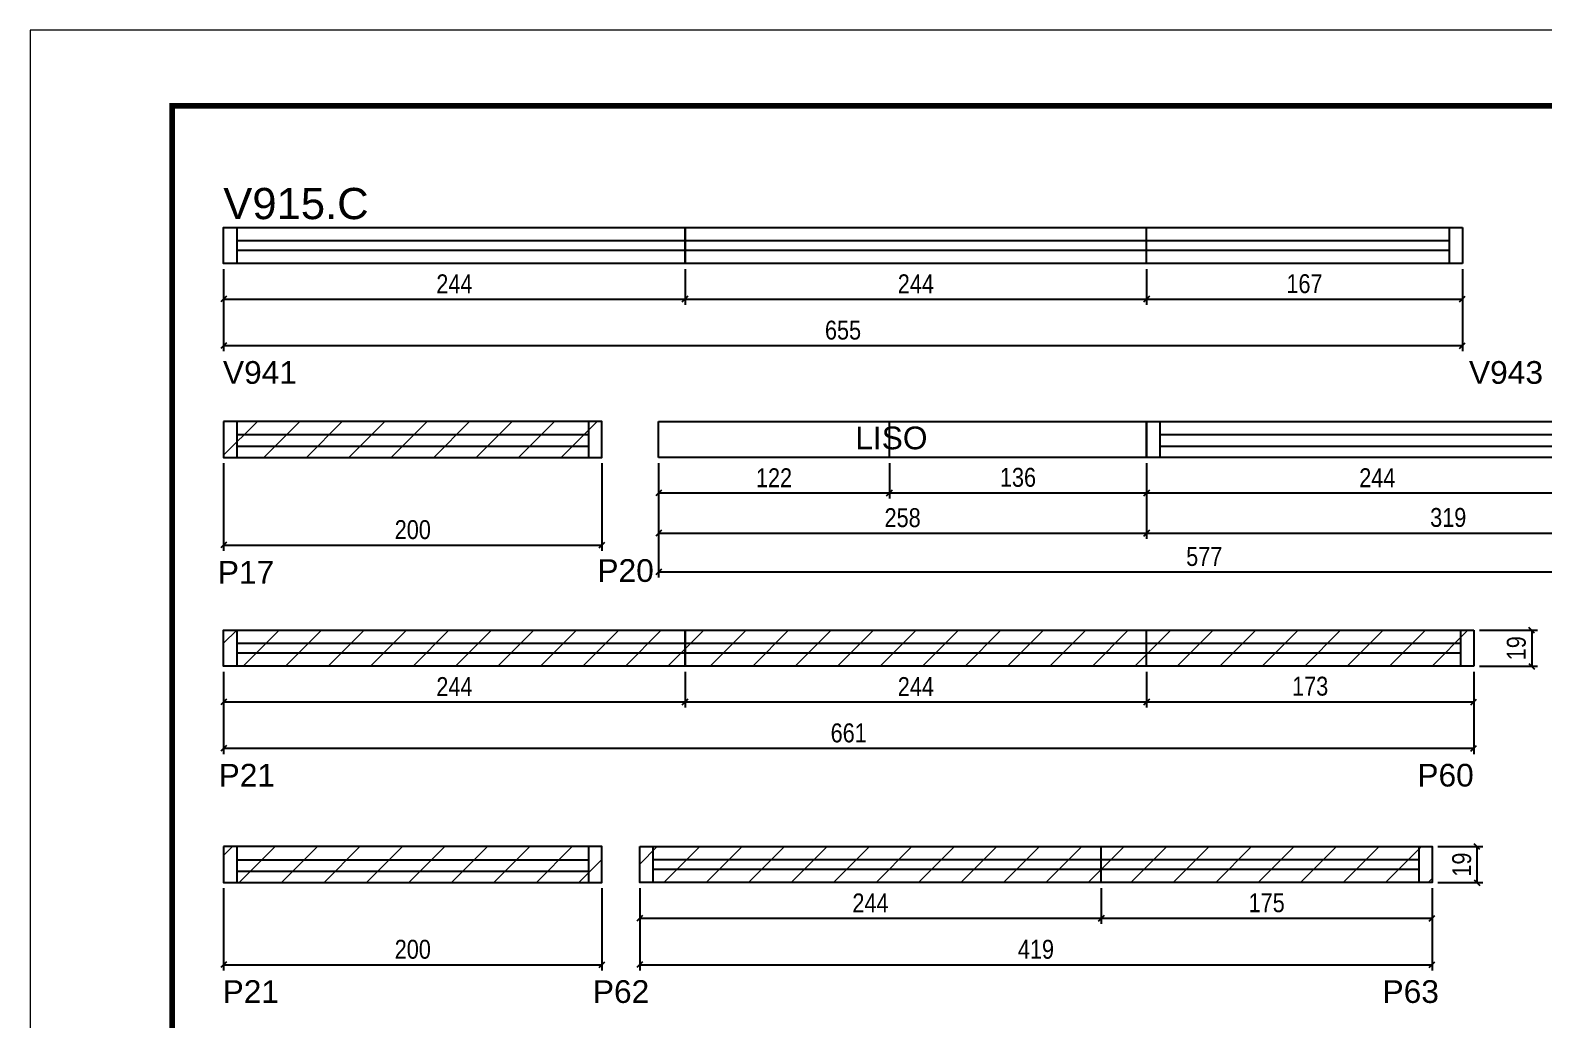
# Model space of a CAD drawing. Extents: x 1959 to 8212, y 239 to 4735.
# Drawn here: x 6727 to 7528, y 3064 to 3587 of the extents above; entities that cross this region are included whole.
import ezdxf

# ---------------------------------------------------------------- set-up
doc = ezdxf.new("R2010")
doc.units = 0
doc.linetypes.add('DASHED', pattern=[0.75, 0.5, -0.25])
for name, color, linetype in [('5', 5, 'Continuous'), ('COTA', 241, 'Continuous'), ('NOMENCLATURA', 7, 'Continuous'), ('Painéis', 200, 'Continuous'), ('SARR_2.2x7', 40, 'Continuous')]:
    doc.layers.add(name, color=color, linetype=linetype)
for name, color, linetype, lineweight in [('Folhas', 255, 'Continuous', 9), ('REAPROVEITAMENTO', 251, 'Continuous', 9), ('SARRAFO DE PRESSAO', 251, 'DASHED', 9)]:
    doc.layers.add(name, color=color, linetype=linetype, lineweight=lineweight)
doc.styles.add('COTA TECNICA', font='techl___.ttf', dxfattribs={"height": 10})
doc.styles.add('COTA TECNICA-50', font='techl___.ttf', dxfattribs={"height": 10})
doc.styles.get("Standard").update_dxf_attribs({"font": 'arial.ttf'})
doc.dimstyles.new('COTA PAINEL-50', dxfattribs={"dimtxt": 10, "dimasz": 3, "dimexe": 3, "dimexo": 3, "dimgap": 3, "dimtad": 1, "dimdec": 1, "dimzin": 12, "dimdsep": 46, "dimtxsty": 'COTA TECNICA-50', "dimblk1": 'OBLIQUE', "dimblk2": 'OBLIQUE', "dimsah": 1, "dimcen": 0.9, "dimclrd": 4, "dimclre": 4, "dimclrt": 240, "dimadec": 1, "dimazin": 3, "dimtfac": 1, "dimtdec": 1, "dimtmove": 0, "dimatfit": 3, "dimfxl": 1, "dimtolj": 1, "dimtzin": 12, "dimarcsym": 0})
doc.dimstyles.new('PAINEL', dxfattribs={"dimtxt": 10, "dimasz": 3, "dimexe": 3, "dimexo": 3, "dimgap": 3, "dimtad": 1, "dimdec": 1, "dimzin": 12, "dimdsep": 46, "dimtxsty": 'COTA TECNICA', "dimblk1": 'OBLIQUE', "dimblk2": 'OBLIQUE', "dimsah": 1, "dimcen": 0.9, "dimclrd": 4, "dimclre": 4, "dimclrt": 240, "dimadec": 1, "dimazin": 3, "dimtfac": 1, "dimtdec": 1, "dimtmove": 0, "dimatfit": 3, "dimfxl": 1, "dimtolj": 1, "dimtzin": 12, "dimarcsym": 0})
pattern_1 = [(45, (12.069, -30.155), (-11.22532, 11.22532), [])]

# ---------------------------------------------------------------- blocks, each defined once
blk = doc.blocks.new('9999999999')
at = {"layer": 'Folhas'}
blk.add_lwpolyline([(98138.98, 34190.21), (99623.98, 34190.21), (99623.98, 35240.21), (98138.98, 35240.21)], close=True, dxfattribs=at)
at = {"layer": 'Folhas', "color": 30, "const_width": 3}
blk.add_lwpolyline([(98213.98, 34230.21), (99583.98, 34230.21), (99583.98, 35200.21), (98213.98, 35200.21)], close=True, dxfattribs=at)
blk = doc.blocks.new('_Oblique')
at = {"color": 0, "linetype": 'ByBlock', "lineweight": -2}
blk.add_line((-0.5, -0.5), (0.5, 0.5), dxfattribs=at)
blk = doc.blocks.new('*D428')
at = {"layer": 'COTA', "color": 4, "linetype": 'ByBlock', "lineweight": -2, "transparency": 16777216}
for p, q in [((6829.52, 3460.36), (6829.52, 3441.51)), ((7073.52, 3460.36), (7073.52, 3441.51)), ((6829.52, 3444.51), (7073.52, 3444.51))]:
    blk.add_line(p, q, dxfattribs=at)
at = {"layer": 'Defpoints', "color": 0, "linetype": 'ByBlock', "transparency": 16777216}
for p in [(6829.52, 3463.36), (7073.52, 3463.36), (7073.52, 3444.51)]:
    blk.add_point(p, dxfattribs=at)
at = {"layer": 'COTA', "color": 4, "linetype": 'ByBlock', "lineweight": -2, "transparency": 16777216, "xscale": 3, "yscale": 3, "zscale": 3, "rotation": 180}
blk.add_blockref('_Oblique', (6829.52, 3444.51), dxfattribs=at)
at = {"layer": 'COTA', "color": 4, "linetype": 'ByBlock', "lineweight": -2, "transparency": 16777216, "xscale": 3, "yscale": 3, "zscale": 3}
blk.add_blockref('_Oblique', (7073.52, 3444.51), dxfattribs=at)
at = {"layer": 'COTA', "color": 240, "linetype": 'ByBlock', "transparency": 16777216, "insert": (6951.52, 3452.58), "char_height": 10, "attachment_point": 5, "style": 'COTA TECNICA-50'}
blk.add_mtext('\\A1;244', dxfattribs=at)
blk = doc.blocks.new('*D429')
at = {"layer": 'COTA', "color": 4, "linetype": 'ByBlock', "lineweight": -2, "transparency": 16777216}
for p, q in [((7073.52, 3460.36), (7073.52, 3441.51)), ((7317.52, 3460.36), (7317.52, 3441.51)), ((7073.52, 3444.51), (7317.52, 3444.51))]:
    blk.add_line(p, q, dxfattribs=at)
at = {"layer": 'Defpoints', "color": 0, "linetype": 'ByBlock', "transparency": 16777216}
for p in [(7073.52, 3463.36), (7317.52, 3463.36), (7317.52, 3444.51)]:
    blk.add_point(p, dxfattribs=at)
at = {"layer": 'COTA', "color": 4, "linetype": 'ByBlock', "lineweight": -2, "transparency": 16777216, "xscale": 3, "yscale": 3, "zscale": 3, "rotation": 180}
blk.add_blockref('_Oblique', (7073.52, 3444.51), dxfattribs=at)
at = {"layer": 'COTA', "color": 4, "linetype": 'ByBlock', "lineweight": -2, "transparency": 16777216, "xscale": 3, "yscale": 3, "zscale": 3}
blk.add_blockref('_Oblique', (7317.52, 3444.51), dxfattribs=at)
at = {"layer": 'COTA', "color": 240, "linetype": 'ByBlock', "transparency": 16777216, "insert": (7195.52, 3452.58), "char_height": 10, "attachment_point": 5, "style": 'COTA TECNICA-50'}
blk.add_mtext('\\A1;244', dxfattribs=at)
blk = doc.blocks.new('*D430')
at = {"layer": 'COTA', "color": 4, "lineweight": -2, "transparency": 16777216}
for p, q in [((6829.52, 3460.36), (6829.52, 3416.93)), ((7484.52, 3460.36), (7484.52, 3416.93)), ((6829.52, 3419.93), (7484.52, 3419.93))]:
    blk.add_line(p, q, dxfattribs=at)
at = {"layer": 'Defpoints', "color": 0, "transparency": 16777216}
for p in [(6829.52, 3463.36), (7484.52, 3463.36), (7484.52, 3419.93)]:
    blk.add_point(p, dxfattribs=at)
at = {"layer": 'COTA', "color": 4, "lineweight": -2, "transparency": 16777216, "xscale": 3, "yscale": 3, "zscale": 3, "rotation": 180}
blk.add_blockref('_Oblique', (6829.52, 3419.93), dxfattribs=at)
at = {"layer": 'COTA', "color": 4, "lineweight": -2, "transparency": 16777216, "xscale": 3, "yscale": 3, "zscale": 3}
blk.add_blockref('_Oblique', (7484.52, 3419.93), dxfattribs=at)
at = {"layer": 'COTA', "color": 240, "transparency": 16777216, "insert": (7157.02, 3428.04), "char_height": 10, "attachment_point": 5, "style": 'COTA TECNICA'}
blk.add_mtext('\\A1;655', dxfattribs=at)
blk = doc.blocks.new('*D436')
at = {"layer": 'COTA', "color": 4, "lineweight": -2, "transparency": 16777216}
for p, q in [((7317.52, 3460.36), (7317.52, 3441.51)), ((7484.52, 3460.36), (7484.52, 3441.51)), ((7317.52, 3444.51), (7484.52, 3444.51))]:
    blk.add_line(p, q, dxfattribs=at)
at = {"layer": 'Defpoints', "color": 0, "transparency": 16777216}
for p in [(7317.52, 3463.36), (7484.52, 3463.36), (7484.52, 3444.51)]:
    blk.add_point(p, dxfattribs=at)
at = {"layer": 'COTA', "color": 4, "lineweight": -2, "transparency": 16777216, "xscale": 3, "yscale": 3, "zscale": 3, "rotation": 180}
blk.add_blockref('_Oblique', (7317.52, 3444.51), dxfattribs=at)
at = {"layer": 'COTA', "color": 4, "lineweight": -2, "transparency": 16777216, "xscale": 3, "yscale": 3, "zscale": 3}
blk.add_blockref('_Oblique', (7484.52, 3444.51), dxfattribs=at)
at = {"layer": 'COTA', "color": 240, "transparency": 16777216, "insert": (7401.02, 3452.61), "char_height": 10, "attachment_point": 5, "style": 'COTA TECNICA'}
blk.add_mtext('\\A1;167', dxfattribs=at)
blk = doc.blocks.new('*D439')
at = {"layer": 'COTA', "color": 4, "linetype": 'ByBlock', "lineweight": -2, "transparency": 16777216}
for p, q in [((6829.52, 3357.84), (6829.52, 3311.47)), ((7029.52, 3357.84), (7029.52, 3311.47)), ((6829.52, 3314.47), (7029.52, 3314.47))]:
    blk.add_line(p, q, dxfattribs=at)
at = {"layer": 'Defpoints', "color": 0, "linetype": 'ByBlock', "transparency": 16777216}
for p in [(6829.52, 3360.84), (7029.52, 3360.84), (7029.52, 3314.47)]:
    blk.add_point(p, dxfattribs=at)
at = {"layer": 'COTA', "color": 4, "linetype": 'ByBlock', "lineweight": -2, "transparency": 16777216, "xscale": 3, "yscale": 3, "zscale": 3, "rotation": 180}
blk.add_blockref('_Oblique', (6829.52, 3314.47), dxfattribs=at)
at = {"layer": 'COTA', "color": 4, "linetype": 'ByBlock', "lineweight": -2, "transparency": 16777216, "xscale": 3, "yscale": 3, "zscale": 3}
blk.add_blockref('_Oblique', (7029.52, 3314.47), dxfattribs=at)
at = {"layer": 'COTA', "color": 240, "linetype": 'ByBlock', "transparency": 16777216, "insert": (6929.52, 3322.57), "char_height": 10, "attachment_point": 5, "style": 'COTA TECNICA-50'}
blk.add_mtext('\\A1;200', dxfattribs=at)
blk = doc.blocks.new('*D433')
at = {"layer": 'COTA', "color": 4, "linetype": 'ByBlock', "lineweight": -2, "transparency": 16777216}
for p, q in [((7059.52, 3357.84), (7059.52, 3317.76)), ((7317.52, 3357.84), (7317.52, 3317.76)), ((7059.52, 3320.76), (7317.52, 3320.76))]:
    blk.add_line(p, q, dxfattribs=at)
at = {"layer": 'Defpoints', "color": 0, "linetype": 'ByBlock', "transparency": 16777216}
for p in [(7059.52, 3360.84), (7317.52, 3360.84), (7317.52, 3320.76)]:
    blk.add_point(p, dxfattribs=at)
at = {"layer": 'COTA', "color": 4, "linetype": 'ByBlock', "lineweight": -2, "transparency": 16777216, "xscale": 3, "yscale": 3, "zscale": 3, "rotation": 180}
blk.add_blockref('_Oblique', (7059.52, 3320.76), dxfattribs=at)
at = {"layer": 'COTA', "color": 4, "linetype": 'ByBlock', "lineweight": -2, "transparency": 16777216, "xscale": 3, "yscale": 3, "zscale": 3}
blk.add_blockref('_Oblique', (7317.52, 3320.76), dxfattribs=at)
at = {"layer": 'COTA', "color": 240, "linetype": 'ByBlock', "transparency": 16777216, "insert": (7188.52, 3328.89), "char_height": 10, "attachment_point": 5, "style": 'COTA TECNICA-50'}
blk.add_mtext('\\A1;258', dxfattribs=at)
blk = doc.blocks.new('*D434')
at = {"layer": 'COTA', "color": 4, "linetype": 'ByBlock', "lineweight": -2, "transparency": 16777216}
for p, q in [((7317.52, 3357.84), (7317.52, 3339)), ((7561.52, 3357.84), (7561.52, 3339)), ((7317.52, 3342), (7561.52, 3342))]:
    blk.add_line(p, q, dxfattribs=at)
at = {"layer": 'Defpoints', "color": 0, "linetype": 'ByBlock', "transparency": 16777216}
for p in [(7317.52, 3360.84), (7561.52, 3360.84), (7561.52, 3342)]:
    blk.add_point(p, dxfattribs=at)
at = {"layer": 'COTA', "color": 4, "linetype": 'ByBlock', "lineweight": -2, "transparency": 16777216, "xscale": 3, "yscale": 3, "zscale": 3, "rotation": 180}
blk.add_blockref('_Oblique', (7317.52, 3342), dxfattribs=at)
at = {"layer": 'COTA', "color": 4, "linetype": 'ByBlock', "lineweight": -2, "transparency": 16777216, "xscale": 3, "yscale": 3, "zscale": 3}
blk.add_blockref('_Oblique', (7561.52, 3342), dxfattribs=at)
at = {"layer": 'COTA', "color": 240, "linetype": 'ByBlock', "transparency": 16777216, "insert": (7439.52, 3350.07), "char_height": 10, "attachment_point": 5, "style": 'COTA TECNICA-50'}
blk.add_mtext('\\A1;244', dxfattribs=at)
blk = doc.blocks.new('*D435')
at = {"layer": 'COTA', "color": 4, "lineweight": -2, "transparency": 16777216}
for p, q in [((7059.52, 3357.84), (7059.52, 3297.26)), ((7636.52, 3357.84), (7636.52, 3297.26)), ((7059.52, 3300.26), (7636.52, 3300.26))]:
    blk.add_line(p, q, dxfattribs=at)
at = {"layer": 'Defpoints', "color": 0, "transparency": 16777216}
for p in [(7059.52, 3360.84), (7636.52, 3360.84), (7636.52, 3300.26)]:
    blk.add_point(p, dxfattribs=at)
at = {"layer": 'COTA', "color": 4, "lineweight": -2, "transparency": 16777216, "xscale": 3, "yscale": 3, "zscale": 3, "rotation": 180}
blk.add_blockref('_Oblique', (7059.52, 3300.26), dxfattribs=at)
at = {"layer": 'COTA', "color": 4, "lineweight": -2, "transparency": 16777216, "xscale": 3, "yscale": 3, "zscale": 3}
blk.add_blockref('_Oblique', (7636.52, 3300.26), dxfattribs=at)
at = {"layer": 'COTA', "color": 240, "transparency": 16777216, "insert": (7348.02, 3308.37), "char_height": 10, "attachment_point": 5, "style": 'COTA TECNICA'}
blk.add_mtext('\\A1;577', dxfattribs=at)
blk = doc.blocks.new('*D441')
at = {"layer": 'COTA', "color": 4, "lineweight": -2, "transparency": 16777216}
for p, q in [((7317.52, 3357.84), (7317.52, 3317.76)), ((7636.52, 3357.84), (7636.52, 3317.76)), ((7317.52, 3320.76), (7636.52, 3320.76))]:
    blk.add_line(p, q, dxfattribs=at)
at = {"layer": 'Defpoints', "color": 0, "transparency": 16777216}
for p in [(7317.52, 3360.84), (7636.52, 3360.84), (7636.52, 3320.76)]:
    blk.add_point(p, dxfattribs=at)
at = {"layer": 'COTA', "color": 4, "lineweight": -2, "transparency": 16777216, "xscale": 3, "yscale": 3, "zscale": 3, "rotation": 180}
blk.add_blockref('_Oblique', (7317.52, 3320.76), dxfattribs=at)
at = {"layer": 'COTA', "color": 4, "lineweight": -2, "transparency": 16777216, "xscale": 3, "yscale": 3, "zscale": 3}
blk.add_blockref('_Oblique', (7636.52, 3320.76), dxfattribs=at)
at = {"layer": 'COTA', "color": 240, "transparency": 16777216, "insert": (7477.02, 3329.01), "char_height": 10, "attachment_point": 5, "style": 'COTA TECNICA'}
blk.add_mtext('\\A1;319', dxfattribs=at)
blk = doc.blocks.new('*D442')
at = {"layer": 'COTA', "color": 4, "linetype": 'ByBlock', "lineweight": -2, "transparency": 16777216}
for p, q in [((6829.52, 3247.43), (6829.52, 3228.58)), ((7073.52, 3247.43), (7073.52, 3228.58)), ((6829.52, 3231.58), (7073.52, 3231.58))]:
    blk.add_line(p, q, dxfattribs=at)
at = {"layer": 'Defpoints', "color": 0, "linetype": 'ByBlock', "transparency": 16777216}
for p in [(6829.52, 3250.43), (7073.52, 3250.43), (7073.52, 3231.58)]:
    blk.add_point(p, dxfattribs=at)
at = {"layer": 'COTA', "color": 4, "linetype": 'ByBlock', "lineweight": -2, "transparency": 16777216, "xscale": 3, "yscale": 3, "zscale": 3, "rotation": 180}
blk.add_blockref('_Oblique', (6829.52, 3231.58), dxfattribs=at)
at = {"layer": 'COTA', "color": 4, "linetype": 'ByBlock', "lineweight": -2, "transparency": 16777216, "xscale": 3, "yscale": 3, "zscale": 3}
blk.add_blockref('_Oblique', (7073.52, 3231.58), dxfattribs=at)
at = {"layer": 'COTA', "color": 240, "linetype": 'ByBlock', "transparency": 16777216, "insert": (6951.52, 3239.66), "char_height": 10, "attachment_point": 5, "style": 'COTA TECNICA-50'}
blk.add_mtext('\\A1;244', dxfattribs=at)
blk = doc.blocks.new('*D443')
at = {"layer": 'COTA', "color": 4, "linetype": 'ByBlock', "lineweight": -2, "transparency": 16777216}
for p, q in [((7073.52, 3247.43), (7073.52, 3228.58)), ((7317.52, 3247.43), (7317.52, 3228.58)), ((7073.52, 3231.58), (7317.52, 3231.58))]:
    blk.add_line(p, q, dxfattribs=at)
at = {"layer": 'Defpoints', "color": 0, "linetype": 'ByBlock', "transparency": 16777216}
for p in [(7073.52, 3250.43), (7317.52, 3250.43), (7317.52, 3231.58)]:
    blk.add_point(p, dxfattribs=at)
at = {"layer": 'COTA', "color": 4, "linetype": 'ByBlock', "lineweight": -2, "transparency": 16777216, "xscale": 3, "yscale": 3, "zscale": 3, "rotation": 180}
blk.add_blockref('_Oblique', (7073.52, 3231.58), dxfattribs=at)
at = {"layer": 'COTA', "color": 4, "linetype": 'ByBlock', "lineweight": -2, "transparency": 16777216, "xscale": 3, "yscale": 3, "zscale": 3}
blk.add_blockref('_Oblique', (7317.52, 3231.58), dxfattribs=at)
at = {"layer": 'COTA', "color": 240, "linetype": 'ByBlock', "transparency": 16777216, "insert": (7195.52, 3239.66), "char_height": 10, "attachment_point": 5, "style": 'COTA TECNICA-50'}
blk.add_mtext('\\A1;244', dxfattribs=at)
blk = doc.blocks.new('*D444')
at = {"layer": 'COTA', "color": 4, "lineweight": -2, "transparency": 16777216}
for p, q in [((6829.52, 3247.43), (6829.52, 3204)), ((7490.52, 3247.43), (7490.52, 3204)), ((6829.52, 3207), (7490.52, 3207))]:
    blk.add_line(p, q, dxfattribs=at)
at = {"layer": 'Defpoints', "color": 0, "transparency": 16777216}
for p in [(6829.52, 3250.43), (7490.52, 3250.43), (7490.52, 3207)]:
    blk.add_point(p, dxfattribs=at)
at = {"layer": 'COTA', "color": 4, "lineweight": -2, "transparency": 16777216, "xscale": 3, "yscale": 3, "zscale": 3, "rotation": 180}
blk.add_blockref('_Oblique', (6829.52, 3207), dxfattribs=at)
at = {"layer": 'COTA', "color": 4, "lineweight": -2, "transparency": 16777216, "xscale": 3, "yscale": 3, "zscale": 3}
blk.add_blockref('_Oblique', (7490.52, 3207), dxfattribs=at)
at = {"layer": 'COTA', "color": 240, "transparency": 16777216, "insert": (7160.02, 3215.1), "char_height": 10, "attachment_point": 5, "style": 'COTA TECNICA'}
blk.add_mtext('\\A1;661', dxfattribs=at)
blk = doc.blocks.new('*D445')
at = {"layer": 'COTA', "color": 4, "lineweight": -2, "transparency": 16777216}
for p, q in [((7317.52, 3247.43), (7317.52, 3228.58)), ((7490.52, 3247.43), (7490.52, 3228.58)), ((7317.52, 3231.58), (7490.52, 3231.58))]:
    blk.add_line(p, q, dxfattribs=at)
at = {"layer": 'Defpoints', "color": 0, "transparency": 16777216}
for p in [(7317.52, 3250.43), (7490.52, 3250.43), (7490.52, 3231.58)]:
    blk.add_point(p, dxfattribs=at)
at = {"layer": 'COTA', "color": 4, "lineweight": -2, "transparency": 16777216, "xscale": 3, "yscale": 3, "zscale": 3, "rotation": 180}
blk.add_blockref('_Oblique', (7317.52, 3231.58), dxfattribs=at)
at = {"layer": 'COTA', "color": 4, "lineweight": -2, "transparency": 16777216, "xscale": 3, "yscale": 3, "zscale": 3}
blk.add_blockref('_Oblique', (7490.52, 3231.58), dxfattribs=at)
at = {"layer": 'COTA', "color": 240, "transparency": 16777216, "insert": (7404.02, 3239.8), "char_height": 10, "attachment_point": 5, "style": 'COTA TECNICA'}
blk.add_mtext('\\A1;173', dxfattribs=at)
blk = doc.blocks.new('*D446')
at = {"layer": 'COTA', "color": 4, "lineweight": -2, "transparency": 16777216}
for p, q in [((7493.52, 3269.43), (7524.15, 3269.43)), ((7521.15, 3269.43), (7521.15, 3250.43)), ((7493.52, 3250.43), (7524.15, 3250.43))]:
    blk.add_line(p, q, dxfattribs=at)
at = {"layer": 'Defpoints', "color": 0, "transparency": 16777216}
for p in [(7490.52, 3269.43), (7490.52, 3250.43), (7521.15, 3250.43)]:
    blk.add_point(p, dxfattribs=at)
at = {"layer": 'COTA', "color": 4, "lineweight": -2, "transparency": 16777216, "xscale": 3, "yscale": 3, "zscale": 3}
for p, rotation in [((7521.15, 3269.43), 90), ((7521.15, 3250.43), 270)]:
    blk.add_blockref('_Oblique', p, dxfattribs=dict(at, rotation=rotation))
at = {"layer": 'COTA', "color": 240, "transparency": 16777216, "insert": (7513.07, 3259.93), "char_height": 10, "attachment_point": 5, "rotation": 90, "style": 'COTA TECNICA'}
blk.add_mtext('\\A1;19', dxfattribs=at)
blk = doc.blocks.new('*D450')
at = {"layer": 'COTA', "color": 4, "linetype": 'ByBlock', "lineweight": -2, "transparency": 16777216}
for p, q in [((6829.52, 3133.03), (6829.52, 3089.6)), ((7029.52, 3133.03), (7029.52, 3089.6)), ((6829.52, 3092.6), (7029.52, 3092.6))]:
    blk.add_line(p, q, dxfattribs=at)
at = {"layer": 'Defpoints', "color": 0, "linetype": 'ByBlock', "transparency": 16777216}
for p in [(6829.52, 3136.03), (7029.52, 3136.03), (7029.52, 3092.6)]:
    blk.add_point(p, dxfattribs=at)
at = {"layer": 'COTA', "color": 4, "linetype": 'ByBlock', "lineweight": -2, "transparency": 16777216, "xscale": 3, "yscale": 3, "zscale": 3, "rotation": 180}
blk.add_blockref('_Oblique', (6829.52, 3092.6), dxfattribs=at)
at = {"layer": 'COTA', "color": 4, "linetype": 'ByBlock', "lineweight": -2, "transparency": 16777216, "xscale": 3, "yscale": 3, "zscale": 3}
blk.add_blockref('_Oblique', (7029.52, 3092.6), dxfattribs=at)
at = {"layer": 'COTA', "color": 240, "linetype": 'ByBlock', "transparency": 16777216, "insert": (6929.52, 3100.7), "char_height": 10, "attachment_point": 5, "style": 'COTA TECNICA-50'}
blk.add_mtext('\\A1;200', dxfattribs=at)
blk = doc.blocks.new('*D447')
at = {"layer": 'COTA', "color": 4, "linetype": 'ByBlock', "lineweight": -2, "transparency": 16777216}
for p, q in [((7049.52, 3133.03), (7049.52, 3114.18)), ((7293.52, 3133.03), (7293.52, 3114.18)), ((7049.52, 3117.18), (7293.52, 3117.18))]:
    blk.add_line(p, q, dxfattribs=at)
at = {"layer": 'Defpoints', "color": 0, "linetype": 'ByBlock', "transparency": 16777216}
for p in [(7049.52, 3136.03), (7293.52, 3136.03), (7293.52, 3117.18)]:
    blk.add_point(p, dxfattribs=at)
at = {"layer": 'COTA', "color": 4, "linetype": 'ByBlock', "lineweight": -2, "transparency": 16777216, "xscale": 3, "yscale": 3, "zscale": 3, "rotation": 180}
blk.add_blockref('_Oblique', (7049.52, 3117.18), dxfattribs=at)
at = {"layer": 'COTA', "color": 4, "linetype": 'ByBlock', "lineweight": -2, "transparency": 16777216, "xscale": 3, "yscale": 3, "zscale": 3}
blk.add_blockref('_Oblique', (7293.52, 3117.18), dxfattribs=at)
at = {"layer": 'COTA', "color": 240, "linetype": 'ByBlock', "transparency": 16777216, "insert": (7171.52, 3125.26), "char_height": 10, "attachment_point": 5, "style": 'COTA TECNICA-50'}
blk.add_mtext('\\A1;244', dxfattribs=at)
blk = doc.blocks.new('*D448')
at = {"layer": 'COTA', "color": 4, "linetype": 'ByBlock', "lineweight": -2, "transparency": 16777216}
for p, q in [((7293.52, 3133.03), (7293.52, 3114.18)), ((7468.52, 3133.03), (7468.52, 3114.18)), ((7293.52, 3117.18), (7468.52, 3117.18))]:
    blk.add_line(p, q, dxfattribs=at)
at = {"layer": 'Defpoints', "color": 0, "linetype": 'ByBlock', "transparency": 16777216}
for p in [(7293.52, 3136.03), (7468.52, 3136.03), (7468.52, 3117.18)]:
    blk.add_point(p, dxfattribs=at)
at = {"layer": 'COTA', "color": 4, "linetype": 'ByBlock', "lineweight": -2, "transparency": 16777216, "xscale": 3, "yscale": 3, "zscale": 3, "rotation": 180}
blk.add_blockref('_Oblique', (7293.52, 3117.18), dxfattribs=at)
at = {"layer": 'COTA', "color": 4, "linetype": 'ByBlock', "lineweight": -2, "transparency": 16777216, "xscale": 3, "yscale": 3, "zscale": 3}
blk.add_blockref('_Oblique', (7468.52, 3117.18), dxfattribs=at)
at = {"layer": 'COTA', "color": 240, "linetype": 'ByBlock', "transparency": 16777216, "insert": (7381.02, 3125.29), "char_height": 10, "attachment_point": 5, "style": 'COTA TECNICA-50'}
blk.add_mtext('\\A1;175', dxfattribs=at)
blk = doc.blocks.new('*D449')
at = {"layer": 'COTA', "color": 4, "lineweight": -2, "transparency": 16777216}
for p, q in [((7471.52, 3155.03), (7495.27, 3155.03)), ((7492.27, 3136.03), (7492.27, 3155.03)), ((7471.52, 3136.03), (7495.27, 3136.03))]:
    blk.add_line(p, q, dxfattribs=at)
at = {"layer": 'Defpoints', "color": 0, "transparency": 16777216}
for p in [(7468.52, 3155.03), (7492.27, 3155.03), (7468.52, 3136.03)]:
    blk.add_point(p, dxfattribs=at)
at = {"layer": 'COTA', "color": 4, "lineweight": -2, "transparency": 16777216, "xscale": 3, "yscale": 3, "zscale": 3}
for p, rotation in [((7492.27, 3155.03), 90), ((7492.27, 3136.03), 270)]:
    blk.add_blockref('_Oblique', p, dxfattribs=dict(at, rotation=rotation))
at = {"layer": 'COTA', "color": 240, "transparency": 16777216, "insert": (7484.18, 3145.53), "char_height": 10, "attachment_point": 5, "rotation": 90, "style": 'COTA TECNICA'}
blk.add_mtext('\\A1;19', dxfattribs=at)
blk = doc.blocks.new('*D451')
at = {"layer": 'COTA', "color": 4, "lineweight": -2, "transparency": 16777216}
for p, q in [((7049.52, 3133.03), (7049.52, 3089.6)), ((7468.52, 3133.03), (7468.52, 3089.6)), ((7049.52, 3092.6), (7468.52, 3092.6))]:
    blk.add_line(p, q, dxfattribs=at)
at = {"layer": 'Defpoints', "color": 0, "transparency": 16777216}
for p in [(7049.52, 3136.03), (7468.52, 3136.03), (7468.52, 3092.6)]:
    blk.add_point(p, dxfattribs=at)
at = {"layer": 'COTA', "color": 4, "lineweight": -2, "transparency": 16777216, "xscale": 3, "yscale": 3, "zscale": 3, "rotation": 180}
blk.add_blockref('_Oblique', (7049.52, 3092.6), dxfattribs=at)
at = {"layer": 'COTA', "color": 4, "lineweight": -2, "transparency": 16777216, "xscale": 3, "yscale": 3, "zscale": 3}
blk.add_blockref('_Oblique', (7468.52, 3092.6), dxfattribs=at)
at = {"layer": 'COTA', "color": 240, "transparency": 16777216, "insert": (7259.02, 3100.7), "char_height": 10, "attachment_point": 5, "style": 'COTA TECNICA'}
blk.add_mtext('\\A1;419', dxfattribs=at)
blk = doc.blocks.new('*D463')
at = {"layer": 'COTA', "color": 4, "lineweight": -2, "transparency": 16777216}
for p, q in [((7059.52, 3357.84), (7059.52, 3339)), ((7181.52, 3357.84), (7181.52, 3339)), ((7059.52, 3342), (7181.52, 3342))]:
    blk.add_line(p, q, dxfattribs=at)
at = {"layer": 'Defpoints', "color": 0, "transparency": 16777216}
for p in [(7059.52, 3360.84), (7181.52, 3360.84), (7181.52, 3342)]:
    blk.add_point(p, dxfattribs=at)
at = {"layer": 'COTA', "color": 4, "lineweight": -2, "transparency": 16777216, "xscale": 3, "yscale": 3, "zscale": 3, "rotation": 180}
blk.add_blockref('_Oblique', (7059.52, 3342), dxfattribs=at)
at = {"layer": 'COTA', "color": 4, "lineweight": -2, "transparency": 16777216, "xscale": 3, "yscale": 3, "zscale": 3}
blk.add_blockref('_Oblique', (7181.52, 3342), dxfattribs=at)
at = {"layer": 'COTA', "color": 240, "transparency": 16777216, "insert": (7120.52, 3350.06), "char_height": 10, "attachment_point": 5, "style": 'COTA TECNICA'}
blk.add_mtext('\\A1;122', dxfattribs=at)
blk = doc.blocks.new('*D464')
at = {"layer": 'COTA', "color": 4, "lineweight": -2, "transparency": 16777216}
for p, q in [((7181.52, 3357.84), (7181.52, 3339)), ((7317.52, 3357.84), (7317.52, 3339)), ((7181.52, 3342), (7317.52, 3342))]:
    blk.add_line(p, q, dxfattribs=at)
at = {"layer": 'Defpoints', "color": 0, "transparency": 16777216}
for p in [(7181.52, 3360.84), (7317.52, 3360.84), (7317.52, 3342)]:
    blk.add_point(p, dxfattribs=at)
at = {"layer": 'COTA', "color": 4, "lineweight": -2, "transparency": 16777216, "xscale": 3, "yscale": 3, "zscale": 3, "rotation": 180}
blk.add_blockref('_Oblique', (7181.52, 3342), dxfattribs=at)
at = {"layer": 'COTA', "color": 4, "lineweight": -2, "transparency": 16777216, "xscale": 3, "yscale": 3, "zscale": 3}
blk.add_blockref('_Oblique', (7317.52, 3342), dxfattribs=at)
at = {"layer": 'COTA', "color": 240, "transparency": 16777216, "insert": (7249.52, 3350.22), "char_height": 10, "attachment_point": 5, "style": 'COTA TECNICA'}
blk.add_mtext('\\A1;136', dxfattribs=at)

msp = doc.modelspace()

# ---------------------------------------------------------------- hatches: boundary and pattern name
at = {"layer": 'REAPROVEITAMENTO'}
h = msp.add_hatch(dxfattribs=at)
h.set_pattern_fill('ANSI31', color=256, scale=5, style=0)
h.set_pattern_definition([(45, (12.069, 293.828), (-11.22532, 11.22532), [])])
h.paths.add_polyline_path([(7029.52, 3360.84), (7029.52, 3379.84), (6829.52, 3379.84), (6829.52, 3360.84)])
h = msp.add_hatch(dxfattribs=at)
h.set_pattern_fill('ANSI31', color=256, scale=5, style=0)
h.set_pattern_definition(pattern_1)
h.paths.add_polyline_path([(7073.52, 3269.43), (6829.52, 3269.43), (6829.52, 3250.43), (7073.52, 3250.43)])
h.paths.add_polyline_path([(7317.52, 3269.43), (7073.52, 3269.43), (7073.52, 3250.43), (7317.52, 3250.43)])
h.paths.add_polyline_path([(7490.52, 3269.43), (7317.52, 3269.43), (7317.52, 3250.43), (7490.52, 3250.43)])
h = msp.add_hatch(dxfattribs=at)
h.set_pattern_fill('ANSI31', color=256, scale=5, style=0)
h.set_pattern_definition(pattern_1)
h.paths.add_polyline_path([(7029.52, 3155.03), (6829.52, 3155.03), (6829.52, 3136.03), (7029.52, 3136.03)])
h.paths.add_polyline_path([(7293.52, 3155.03), (7049.52, 3155.03), (7049.52, 3136.03), (7293.52, 3136.03)])
h.paths.add_polyline_path([(7468.52, 3155.03), (7293.52, 3155.03), (7293.52, 3136.03), (7468.52, 3136.03)])

# ---------------------------------------------------------------- linework, layer by layer
at = {"layer": 'Painéis'}
for p, q in [((7073.52, 3482.36), (7484.52, 3482.36)), ((7073.52, 3463.36), (7073.52, 3482.36)), ((7317.52, 3463.36), (7317.52, 3482.36)), ((7484.52, 3482.36), (7484.52, 3463.36)), ((7484.52, 3463.36), (7073.52, 3463.36)), ((7059.52, 3360.84), (7059.52, 3379.84)), ((7059.52, 3379.84), (7317.52, 3379.84)), ((7181.52, 3360.84), (7181.52, 3379.84)), ((7317.52, 3379.84), (7636.52, 3379.84)), ((7317.52, 3360.84), (7317.52, 3379.84)), ((7317.52, 3379.84), (7317.52, 3360.84)), ((7317.52, 3360.84), (7059.52, 3360.84)), ((7636.52, 3360.84), (7317.52, 3360.84)), ((7073.52, 3269.43), (7490.52, 3269.43)), ((7073.52, 3250.43), (7073.52, 3269.43)), ((7317.52, 3250.43), (7317.52, 3269.43)), ((7490.52, 3269.43), (7490.52, 3250.43)), ((7490.52, 3250.43), (7073.52, 3250.43))]:
    msp.add_line(p, q, dxfattribs=at)
at = {"layer": 'Painéis', "linetype": 'ByBlock'}
msp.add_line((7293.52, 3136.03), (7293.52, 3155.03), dxfattribs=at)
at = {"layer": 'Painéis'}
for points in [[(7073.52, 3463.36), (6829.52, 3463.36), (6829.52, 3482.36), (7073.52, 3482.36)], [(7073.52, 3250.43), (6829.52, 3250.43), (6829.52, 3269.43), (7073.52, 3269.43)]]:
    msp.add_lwpolyline(points, close=True, dxfattribs=at)
at = {"layer": 'Painéis', "linetype": 'ByBlock'}
for points in [[(6829.52, 3379.84), (6829.52, 3360.84), (7029.52, 3360.84), (7029.52, 3379.84)], [(6829.52, 3155.03), (6829.52, 3136.03), (7029.52, 3136.03), (7029.52, 3155.03)], [(7049.52, 3155.03), (7468.52, 3155.03), (7468.52, 3136.03), (7049.52, 3136.03)]]:
    msp.add_lwpolyline(points, close=True, dxfattribs=at)
at = {"layer": 'SARR_2.2x7', "linetype": 'Continuous'}
for p, q in [((6836.52, 3482.36), (6836.52, 3463.36)), ((7477.52, 3482.36), (7477.52, 3463.36)), ((7073.52, 3475.36), (6836.52, 3475.36)), ((7317.52, 3475.36), (7073.52, 3475.36)), ((7477.52, 3475.36), (7317.52, 3475.36)), ((6836.52, 3470.36), (7073.52, 3470.36)), ((7073.52, 3470.36), (7317.52, 3470.36)), ((7317.52, 3470.36), (7477.52, 3470.36)), ((6836.52, 3379.84), (6836.52, 3360.84)), ((7022.52, 3379.84), (7022.52, 3360.84)), ((7324.52, 3379.84), (7324.52, 3360.84)), ((6836.52, 3372.84), (7022.52, 3372.84)), ((7324.52, 3372.84), (7629.52, 3372.84)), ((6836.52, 3366.84), (7022.52, 3366.84)), ((7324.52, 3366.84), (7629.52, 3366.84)), ((6836.52, 3269.43), (6836.52, 3250.43)), ((7483.52, 3269.43), (7483.52, 3250.43)), ((7073.52, 3262.43), (6836.52, 3262.43)), ((6836.52, 3257.43), (7073.52, 3257.43)), ((7317.52, 3262.43), (7073.52, 3262.43)), ((7073.52, 3257.43), (7317.52, 3257.43)), ((7483.52, 3262.43), (7317.52, 3262.43)), ((7317.52, 3257.43), (7483.52, 3257.43)), ((6836.52, 3155.03), (6836.52, 3136.03)), ((7022.52, 3155.03), (7022.52, 3136.03)), ((7056.52, 3155.03), (7056.52, 3136.03)), ((7461.52, 3155.03), (7461.52, 3136.03)), ((6836.52, 3148.03), (7022.52, 3148.03)), ((7293.52, 3148.03), (7056.52, 3148.03)), ((7461.52, 3148.03), (7293.52, 3148.03)), ((6836.52, 3142.03), (7022.52, 3142.03)), ((7056.52, 3143.03), (7293.52, 3143.03)), ((7293.52, 3143.03), (7461.52, 3143.03))]:
    msp.add_line(p, q, dxfattribs=at)

# ---------------------------------------------------------------- block references
at = {"layer": 'SARRAFO DE PRESSAO', "color": 6, "linetype": 'ByBlock'}
msp.add_blockref('9999999999', (-91411.71, -31653.56), dxfattribs=at)

# ---------------------------------------------------------------- texts
at = {"layer": '5', "linetype": 'Continuous'}
for s, rotation, p in [('V941', 359.99996, (6829.15, 3399.73)), ('V943', 0.00004, (7487.99, 3399.73)), ('LISO', 359.99996, (7163.49, 3365.12)), ('P17', 359.99996, (6826.43, 3294.05)), ('P20', 359.99996, (7027.15, 3295)), ('P21', 359.99996, (6826.87, 3186.8)), ('P60', 359.99996, (7460.7, 3186.8)), ('P21', 359.99996, (6828.97, 3072.4)), ('P62', 359.99996, (7024.73, 3072.4)), ('P63', 359.99996, (7442.28, 3072.4))]:
    msp.add_text(s, height=12, rotation=rotation, dxfattribs=at).set_placement(p)
at = {"layer": 'NOMENCLATURA', "linetype": 'Continuous'}
msp.add_text('V915.C', height=16.5, dxfattribs=at).set_placement((6829.32, 3486.79))

# ---------------------------------------------------------------- dimensions: what is measured, and where the dimension line sits
at = {"layer": 'COTA', "color": 1, "linetype": 'ByBlock'}
for base, p1, p2, picture, middle in [((7073.52, 3444.51), (6829.52, 3463.36), (7073.52, 3463.36), '*D428', (6951.52, 3452.58)), ((7317.52, 3444.51), (7073.52, 3463.36), (7317.52, 3463.36), '*D429', (7195.52, 3452.58)), ((7029.52, 3314.47), (6829.52, 3360.84), (7029.52, 3360.84), '*D439', (6929.52, 3322.57)), ((7317.52, 3320.76), (7059.52, 3360.84), (7317.52, 3360.84), '*D433', (7188.52, 3328.89)), ((7561.52, 3342), (7317.52, 3360.84), (7561.52, 3360.84), '*D434', (7439.52, 3350.07)), ((7073.52, 3231.58), (6829.52, 3250.43), (7073.52, 3250.43), '*D442', (6951.52, 3239.66)), ((7317.52, 3231.58), (7073.52, 3250.43), (7317.52, 3250.43), '*D443', (7195.52, 3239.66)), ((7029.52, 3092.6), (6829.52, 3136.03), (7029.52, 3136.03), '*D450', (6929.52, 3100.7)), ((7293.52, 3117.18), (7049.52, 3136.03), (7293.52, 3136.03), '*D447', (7171.52, 3125.26)), ((7468.52, 3117.18), (7293.52, 3136.03), (7468.52, 3136.03), '*D448', (7381.02, 3125.29))]:
    dim = msp.add_linear_dim(base=base, p1=p1, p2=p2, dimstyle='COTA PAINEL-50', override={"dimarcsym": 1}, dxfattribs=at)
    dim.commit()
    dim.dimension.update_dxf_attribs({"geometry": picture, "text_midpoint": middle})
at = {"layer": 'COTA'}
for base, p1, p2, picture, middle in [((7484.52, 3419.93), (6829.52, 3463.36), (7484.52, 3463.36), '*D430', (7157.02, 3428.04)), ((7484.52, 3444.51), (7317.52, 3463.36), (7484.52, 3463.36), '*D436', (7401.02, 3452.61)), ((7636.52, 3300.26), (7059.52, 3360.84), (7636.52, 3360.84), '*D435', (7348.02, 3308.37)), ((7181.52, 3342), (7059.52, 3360.84), (7181.52, 3360.84), '*D463', (7120.52, 3350.06)), ((7636.52, 3320.76), (7317.52, 3360.84), (7636.52, 3360.84), '*D441', (7477.02, 3329.01)), ((7490.52, 3207), (6829.52, 3250.43), (7490.52, 3250.43), '*D444', (7160.02, 3215.1)), ((7490.52, 3231.58), (7317.52, 3250.43), (7490.52, 3250.43), '*D445', (7404.02, 3239.8)), ((7468.52, 3092.6), (7049.52, 3136.03), (7468.52, 3136.03), '*D451', (7259.02, 3100.7))]:
    dim = msp.add_linear_dim(base=base, p1=p1, p2=p2, dimstyle='PAINEL', dxfattribs=at)
    dim.commit()
    dim.dimension.update_dxf_attribs({"geometry": picture, "text_midpoint": middle})
dim = msp.add_linear_dim(base=(7317.52, 3342), p1=(7181.52, 3360.84), p2=(7317.52, 3360.84), dimstyle='PAINEL', override={"dimtmove": 1}, dxfattribs=at)
dim.commit()
dim.dimension.update_dxf_attribs({"geometry": '*D464', "text_midpoint": (7249.52, 3350.22)})
for base, p1, p2, picture, middle in [((7521.15, 3250.43), (7490.52, 3269.43), (7490.52, 3250.43), '*D446', (7513.07, 3259.93)), ((7492.27, 3155.03), (7468.52, 3136.03), (7468.52, 3155.03), '*D449', (7484.18, 3145.53))]:
    dim = msp.add_linear_dim(base=base, p1=p1, p2=p2, angle=90, dimstyle='PAINEL', dxfattribs=at)
    dim.commit()
    dim.dimension.update_dxf_attribs({"geometry": picture, "text_midpoint": middle})

doc.saveas('drawing.dxf')
